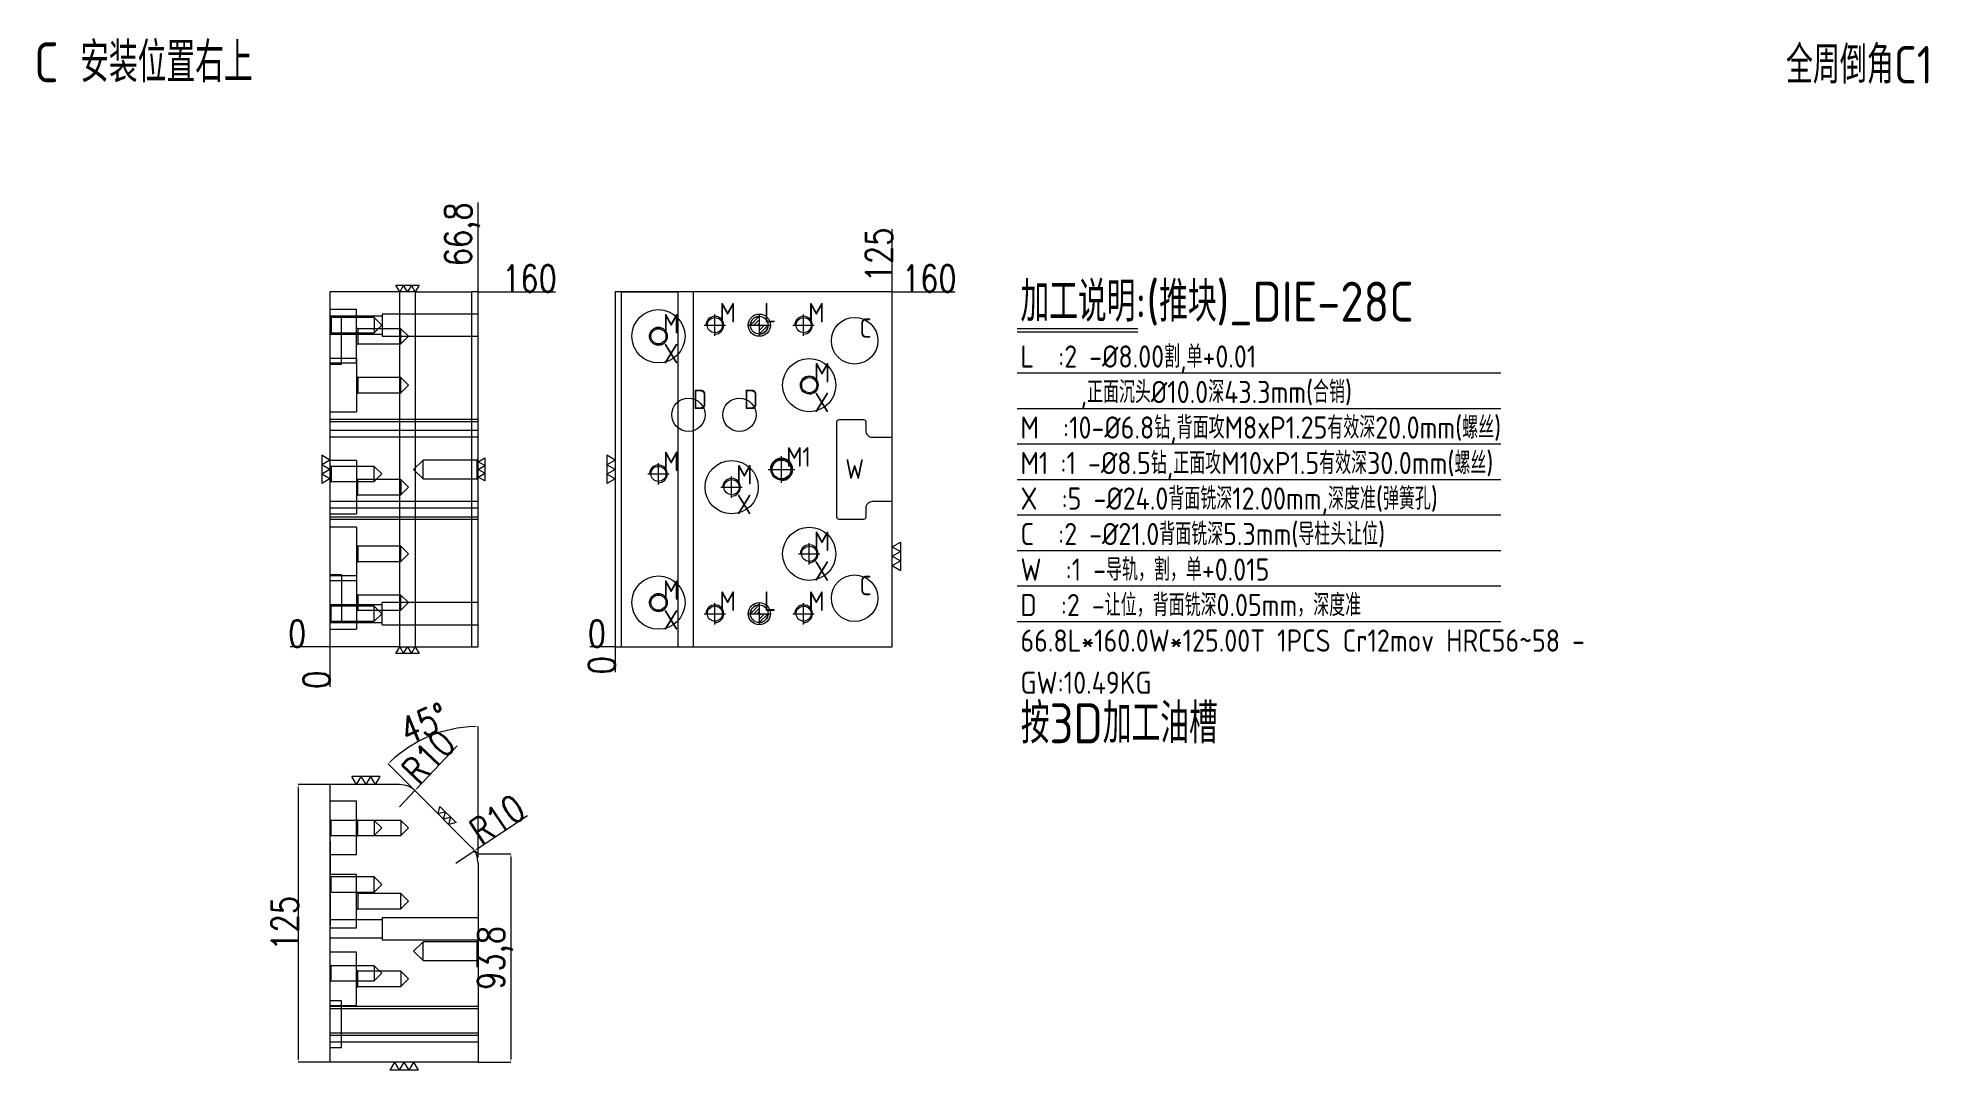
# Model space of a CAD drawing. Header units: millimetres. Extents: x 21212 to 22064, y 34779 to 35244.
import ezdxf

# ---------------------------------------------------------------- set-up
doc = ezdxf.new("R2010")
doc.units = ezdxf.units.MM
for name, pattern in [('CENTER', [0]), ('DASHED', [0]), ('DIVIDE', [0])]:
    doc.linetypes.add(name, pattern=pattern)
for name, color, linetype, lineweight in [('DIE', 20, 'Continuous', 20), ('DIE_W', 1, 'Continuous', 20), ('DIM', 4, 'Continuous', 20)]:
    doc.layers.add(name, color=color, linetype=linetype, lineweight=lineweight)
doc.styles.add('gbenor', font='gbenor.shx', dxfattribs={"bigfont": 'gbcbig.shx'})
doc.styles.add('TXT', font='txt.shx', dxfattribs={"width": 0.8, "bigfont": 'ctxt.shx'})
doc.dimstyles.new('零件', dxfattribs={"dimscale": 1.5, "dimtxt": 8, "dimasz": 1, "dimexe": 0, "dimexo": 0, "dimgap": 0, "dimtad": 1, "dimtxsty": 'TXT', "dimcen": 0, "dimclrd": 252, "dimclre": 252, "dimclrt": 4, "dimazin": 3, "dimtp": 0.001, "dimtm": 0.001, "dimtfac": 1, "dimtmove": 0, "dimatfit": 3, "dimlwd": 5, "dimlwe": 5})

# ---------------------------------------------------------------- blocks, each defined once
blk = doc.blocks.new('*D1109')
at = {"layer": 'Defpoints', "color": 0}
for p in [(21410.47, 35129.25), (21422.02, 35129.25), (21343.67, 34969.25)]:
    blk.add_point(p, dxfattribs=at)
at = {"layer": 'DIM', "color": 252, "lineweight": 5}
blk.add_line((21410.47, 35129.25), (21445.34, 35129.25), dxfattribs=at)
at = {"layer": 'DIM', "color": 4, "lineweight": 5, "insert": (21433.68, 35135.25), "char_height": 12, "attachment_point": 5, "style": 'TXT'}
blk.add_mtext('160', dxfattribs=at)
blk = doc.blocks.new('*D1110')
at = {"layer": 'Defpoints', "color": 0}
for p in [(21332.12, 34969.25), (21343.67, 34969.25), (21343.67, 34969.25)]:
    blk.add_point(p, dxfattribs=at)
at = {"layer": 'DIM', "color": 252, "lineweight": 5}
blk.add_line((21343.67, 34969.25), (21325.72, 34969.25), dxfattribs=at)
at = {"layer": 'DIM', "color": 4, "lineweight": 5, "insert": (21328.92, 34975.25), "char_height": 12, "attachment_point": 5, "style": 'TXT'}
blk.add_mtext('0', dxfattribs=at)
blk = doc.blocks.new('*D1111')
at = {"layer": 'Defpoints', "color": 0}
for p in [(21343.67, 34969.25), (21343.67, 34969.25), (21343.67, 34957.7)]:
    blk.add_point(p, dxfattribs=at)
at = {"layer": 'DIM', "color": 252, "lineweight": 5}
blk.add_line((21343.67, 34969.25), (21343.67, 34951.3), dxfattribs=at)
at = {"layer": 'DIM', "color": 4, "lineweight": 5, "insert": (21337.67, 34954.5), "char_height": 12, "attachment_point": 5, "rotation": 90, "style": 'TXT'}
blk.add_mtext('0', dxfattribs=at)
blk = doc.blocks.new('*D1112')
at = {"layer": 'Defpoints', "color": 0}
for p in [(21410.47, 35140.8), (21410.47, 35129.25), (21343.67, 34969.25)]:
    blk.add_point(p, dxfattribs=at)
at = {"layer": 'DIM', "color": 252, "lineweight": 5}
blk.add_line((21410.47, 35129.25), (21410.47, 35169.6), dxfattribs=at)
at = {"layer": 'DIM', "color": 4, "lineweight": 5, "insert": (21403.33, 35155.2), "char_height": 12, "attachment_point": 5, "rotation": 90, "style": 'TXT'}
blk.add_mtext('66,8', dxfattribs=at)
blk = doc.blocks.new('*D1113')
at = {"layer": 'Defpoints', "color": 0}
for p in [(21597.29, 35129.25), (21602.29, 35129.25), (21472.29, 34969.25)]:
    blk.add_point(p, dxfattribs=at)
at = {"layer": 'DIM', "color": 252, "lineweight": 5}
blk.add_line((21597.29, 35129.25), (21625.61, 35129.25), dxfattribs=at)
at = {"layer": 'DIM', "color": 4, "lineweight": 5, "insert": (21613.95, 35135.25), "char_height": 12, "attachment_point": 5, "style": 'TXT'}
blk.add_mtext('160', dxfattribs=at)
blk = doc.blocks.new('*D1114')
at = {"layer": 'Defpoints', "color": 0}
for p in [(21467.29, 34969.25), (21472.29, 34969.25), (21472.29, 34969.25)]:
    blk.add_point(p, dxfattribs=at)
at = {"layer": 'DIM', "color": 252, "lineweight": 5}
blk.add_line((21472.29, 34969.25), (21460.89, 34969.25), dxfattribs=at)
at = {"layer": 'DIM', "color": 4, "lineweight": 5, "insert": (21464.09, 34975.25), "char_height": 12, "attachment_point": 5, "style": 'TXT'}
blk.add_mtext('0', dxfattribs=at)
blk = doc.blocks.new('*D1115')
at = {"layer": 'Defpoints', "color": 0}
for p in [(21472.29, 34969.25), (21472.29, 34969.25), (21472.29, 34964.25)]:
    blk.add_point(p, dxfattribs=at)
at = {"layer": 'DIM', "color": 252, "lineweight": 5}
blk.add_line((21472.29, 34969.25), (21472.29, 34957.85), dxfattribs=at)
at = {"layer": 'DIM', "color": 4, "lineweight": 5, "insert": (21466.29, 34961.05), "char_height": 12, "attachment_point": 5, "rotation": 90, "style": 'TXT'}
blk.add_mtext('0', dxfattribs=at)
blk = doc.blocks.new('*D1116')
at = {"layer": 'Defpoints', "color": 0}
for p in [(21597.29, 35134.25), (21597.29, 35129.25), (21472.29, 34969.25)]:
    blk.add_point(p, dxfattribs=at)
at = {"layer": 'DIM', "color": 252, "lineweight": 5}
blk.add_line((21597.29, 35129.25), (21597.29, 35157.56), dxfattribs=at)
at = {"layer": 'DIM', "color": 4, "lineweight": 5, "insert": (21591.29, 35145.91), "char_height": 12, "attachment_point": 5, "rotation": 90, "style": 'TXT'}
blk.add_mtext('125', dxfattribs=at)
blk = doc.blocks.new('pg_hx_L0')
at = {"color": 230}
for p, q in [((-0.6, 0), (0.6, 0)), ((-0.5, 0), (0, 0.5)), ((-0.3, 0), (0, 0.3)), ((-0.1, 0), (0, 0.1)), ((0, 0.6), (0, -0.6)), ((0.1, 0), (0, -0.1)), ((0.5, 0), (0, -0.5)), ((0.3, 0), (0, -0.3))]:
    blk.add_line(p, q, dxfattribs=at)
for start, end in [(90, 180), (270, 0)]:
    blk.add_arc((0, 0), 0.5, start, end, dxfattribs=at)
blk = doc.blocks.new('pg_hx_LLL0')
blk.add_blockref('pg_hx_L0', (0, 0))
blk = doc.blocks.new('*D1117')
at = {"layer": 'Defpoints', "color": 0}
for p in [(21343.67, 34907.25), (21329.36, 34782.25), (21343.67, 34782.25)]:
    blk.add_point(p, dxfattribs=at)
at = {"layer": 'DIE', "color": 252, "linetype": 'Continuous', "lineweight": 5}
for p, q in [((21343.67, 34907.25), (21329.36, 34907.25)), ((21329.36, 34905.75), (21329.36, 34783.75)), ((21343.67, 34782.25), (21329.36, 34782.25))]:
    blk.add_line(p, q, dxfattribs=at)
at = {"layer": 'DIE', "color": 252}
for points in [[(21329.61, 34905.75), (21329.11, 34905.75), (21329.36, 34907.25)], [(21329.11, 34783.75), (21329.61, 34783.75), (21329.36, 34782.25)]]:
    blk.add_solid(points, dxfattribs=at)
at = {"layer": 'DIE', "color": 4, "lineweight": 5, "insert": (21323.36, 34844.75), "char_height": 12, "attachment_point": 5, "rotation": 90, "style": 'TXT'}
blk.add_mtext('125', dxfattribs=at)
blk = doc.blocks.new('*D1118')
at = {"layer": 'Defpoints', "color": 0}
for p in [(21410.47, 34876.05), (21410.47, 34782.25), (21425.29, 34782.25)]:
    blk.add_point(p, dxfattribs=at)
at = {"layer": 'DIE', "color": 252, "linetype": 'Continuous', "lineweight": 5}
for p, q in [((21410.47, 34876.05), (21425.29, 34876.05)), ((21425.29, 34874.55), (21425.29, 34783.75)), ((21410.47, 34782.25), (21425.29, 34782.25))]:
    blk.add_line(p, q, dxfattribs=at)
at = {"layer": 'DIE', "color": 252}
for points in [[(21425.54, 34874.55), (21425.04, 34874.55), (21425.29, 34876.05)], [(21425.04, 34783.75), (21425.54, 34783.75), (21425.29, 34782.25)]]:
    blk.add_solid(points, dxfattribs=at)
at = {"layer": 'DIE', "color": 4, "lineweight": 5, "insert": (21418.15, 34829.15), "char_height": 12, "attachment_point": 5, "rotation": 90, "style": 'TXT'}
blk.add_mtext('93,8', dxfattribs=at)
blk = doc.blocks.new('*D1119')
at = {"layer": 'Defpoints', "color": 0}
for p in [(21408.8, 34877.44), (21400.47, 34871.91)]:
    blk.add_point(p, dxfattribs=at)
at = {"layer": 'DIE', "color": 252, "linetype": 'Continuous', "lineweight": 5}
for p, q in [((21410.05, 34878.27), (21432.71, 34893.33)), ((21400.47, 34871.91), (21408.8, 34877.44))]:
    blk.add_line(p, q, dxfattribs=at)
at = {"layer": 'DIE', "color": 252}
blk.add_solid([(21409.91, 34878.48), (21410.19, 34878.06), (21408.8, 34877.44)], dxfattribs=at)
at = {"layer": 'DIE', "color": 4, "lineweight": 5, "insert": (21419.11, 34891.5), "char_height": 12, "attachment_point": 5, "rotation": 33.60969, "style": 'TXT'}
blk.add_mtext('R10', dxfattribs=at)
blk = doc.blocks.new('*D1120')
at = {"layer": 'Defpoints', "color": 0}
for p in [(21381.99, 34904.52), (21375.13, 34897.25)]:
    blk.add_point(p, dxfattribs=at)
at = {"layer": 'DIE', "color": 252, "linetype": 'Continuous', "lineweight": 5}
for p, q in [((21401, 34924.65), (21383.02, 34905.61)), ((21375.13, 34897.25), (21381.99, 34904.52))]:
    blk.add_line(p, q, dxfattribs=at)
at = {"layer": 'DIE', "color": 252}
blk.add_solid([(21382.84, 34905.78), (21383.21, 34905.44), (21381.99, 34904.52)], dxfattribs=at)
at = {"layer": 'DIE', "color": 4, "lineweight": 5, "insert": (21388.16, 34919.8), "char_height": 12, "attachment_point": 5, "rotation": 46.65248, "style": 'TXT'}
blk.add_mtext('R10', dxfattribs=at)
blk = doc.blocks.new('*D1121')
at = {"layer": 'Defpoints', "color": 0}
for p in [(21395.63, 34931.43), (21382.2, 34904.32), (21407.54, 34878.98), (21410.47, 34871.91), (21410.47, 34782.25)]:
    blk.add_point(p, dxfattribs=at)
at = {"layer": 'DIE', "color": 252, "linetype": 'Continuous', "lineweight": 5}
for p, q in [((21410.47, 34876.05), (21410.47, 34933.39)), ((21382.2, 34904.32), (21369.93, 34916.59))]:
    blk.add_line(p, q, dxfattribs=at)
blk.add_arc((21410.47, 34876.05), 57.34, 91.49886, 133.50114, dxfattribs=at)
at = {"layer": 'DIE', "color": 252}
for points in [[(21408.98, 34933.12), (21408.97, 34933.62), (21410.47, 34933.39)], [(21370.83, 34917.82), (21371.18, 34917.46), (21369.93, 34916.59)]]:
    blk.add_solid(points, dxfattribs=at)
at = {"layer": 'DIE', "color": 4, "lineweight": 5, "insert": (21386.12, 34934.83), "char_height": 12, "attachment_point": 5, "rotation": 22.5, "style": 'TXT'}
blk.add_mtext('45%%d', dxfattribs=at)

msp = doc.modelspace()

# ---------------------------------------------------------------- linework, layer by layer
at = {"layer": 'DIE', "color": 2, "linetype": 'Continuous', "lineweight": 5}
for p, q in [((21375.13, 35129.249), (21343.673, 35129.249)), ((21343.673, 35129.249), (21343.673, 34969.249)), ((21382.201, 35129.249), (21375.13, 35129.249)), ((21382.201, 35129.249), (21407.544, 35129.249)), ((21410.473, 35129.249), (21407.544, 35129.249)), ((21410.473, 34969.249), (21410.473, 35129.249)), ((21475.22, 35129.249), (21472.291, 35129.249)), ((21472.291, 35129.249), (21472.291, 34969.249)), ((21475.22, 35129.249), (21500.564, 35129.249)), ((21507.635, 35129.249), (21500.564, 35129.249)), ((21597.291, 35129.249), (21507.635, 35129.249)), ((21597.291, 35063.749), (21597.291, 35129.249)), ((21597.291, 34969.249), (21597.291, 35034.749)), ((21375.13, 34969.249), (21343.673, 34969.249)), ((21375.13, 34969.249), (21382.201, 34969.249)), ((21382.201, 34969.249), (21407.544, 34969.249)), ((21407.544, 34969.249), (21410.473, 34969.249)), ((21472.291, 34969.249), (21475.22, 34969.249)), ((21475.22, 34969.249), (21500.564, 34969.249)), ((21500.564, 34969.249), (21507.635, 34969.249)), ((21507.635, 34969.249), (21597.291, 34969.249)), ((21343.673, 34907.249), (21343.673, 34782.249)), ((21375.13, 34907.249), (21343.673, 34907.249)), ((21382.201, 34904.32), (21407.544, 34878.977)), ((21410.473, 34871.906), (21410.473, 34782.249)), ((21410.473, 34782.249), (21343.673, 34782.249))]:
    msp.add_line(p, q, dxfattribs=at)
at = {"layer": 'DIE', "color": 155, "linetype": 'Continuous', "lineweight": 5}
for p, q in [((21375.13, 35129.249), (21375.13, 34969.249)), ((21382.201, 34969.249), (21382.201, 35129.249)), ((21407.544, 35129.249), (21407.544, 34969.249)), ((21475.22, 34969.249), (21475.22, 35129.249)), ((21500.564, 35129.249), (21500.564, 34969.249)), ((21507.635, 34969.249), (21507.635, 35129.249))]:
    msp.add_line(p, q, dxfattribs=at)
at = {"layer": 'DIE', "color": 31, "linetype": 'DASHED', "lineweight": 5, "ltscale": 0.509118}
for p, q in [((21355.673, 35121.251), (21343.673, 35121.251)), ((21348.973, 35117.749), (21343.673, 35117.749)), ((21348.973, 35096.749), (21348.973, 35117.749)), ((21410.473, 35119.249), (21367.173, 35119.249)), ((21367.173, 35119.249), (21367.173, 35114.249)), ((21367.173, 35114.249), (21367.173, 35109.249)), ((21367.173, 35109.249), (21410.473, 35109.249)), ((21355.673, 35099.251), (21343.673, 35099.251)), ((21343.673, 35097.248), (21355.673, 35097.248)), ((21343.673, 35096.749), (21348.973, 35096.749)), ((21355.673, 35099.251), (21355.673, 35075.248)), ((21343.673, 35075.248), (21355.673, 35075.248)), ((21355.673, 35053.251), (21343.673, 35053.251)), ((21355.673, 35053.251), (21355.673, 35029.248)), ((21343.673, 35029.248), (21355.673, 35029.248)), ((21355.673, 35023.251), (21343.673, 35023.251)), ((21355.673, 35023.251), (21355.673, 34999.248)), ((21348.973, 35001.749), (21343.673, 35001.749)), ((21355.673, 35001.251), (21343.673, 35001.251)), ((21348.973, 35001.749), (21348.973, 34980.749)), ((21343.673, 34999.248), (21355.673, 34999.248)), ((21410.473, 34989.249), (21367.173, 34989.249)), ((21367.173, 34984.249), (21367.173, 34989.249)), ((21367.173, 34979.249), (21367.173, 34984.249)), ((21343.673, 34980.749), (21348.973, 34980.749)), ((21343.673, 34977.248), (21355.673, 34977.248)), ((21367.173, 34979.249), (21410.473, 34979.249)), ((21355.673, 34899.721), (21343.673, 34899.721)), ((21355.673, 34875.718), (21355.673, 34899.721)), ((21343.673, 34875.718), (21355.673, 34875.718)), ((21355.673, 34866.721), (21343.673, 34866.721)), ((21355.673, 34842.718), (21355.673, 34866.721)), ((21343.673, 34842.718), (21355.673, 34842.718)), ((21410.473, 34847.249), (21367.173, 34847.249)), ((21367.173, 34847.249), (21367.173, 34837.249)), ((21355.673, 34831.721), (21343.673, 34831.721)), ((21355.673, 34807.718), (21355.673, 34831.721)), ((21367.173, 34837.249), (21410.473, 34837.249)), ((21348.973, 34809.749), (21343.673, 34809.749)), ((21343.673, 34807.718), (21355.673, 34807.718)), ((21348.973, 34788.749), (21348.973, 34809.749)), ((21343.673, 34788.749), (21348.973, 34788.749))]:
    msp.add_line(p, q, dxfattribs=at)
at = {"layer": 'DIE', "color": 2, "linetype": 'DASHED', "lineweight": 5, "ltscale": 0.509118}
for p, q in [((21355.673, 35097.248), (21355.673, 35121.251)), ((21343.723, 35073.874), (21343.723, 35081.374)), ((21343.723, 35066.374), (21343.723, 35073.874)), ((21355.673, 35001.251), (21355.673, 34977.248)), ((21343.723, 34881.719), (21343.723, 34866.719)), ((21343.723, 34858.719), (21343.723, 34843.719))]:
    msp.add_line(p, q, dxfattribs=at)
at = {"layer": 'DIE', "color": 5, "linetype": 'DASHED', "lineweight": 5, "ltscale": 0.509118}
for p, q in [((21344.27, 35117.652), (21343.673, 35118.249)), ((21363.673, 35117.652), (21344.27, 35117.652)), ((21344.27, 35117.652), (21344.27, 35110.846)), ((21356.27, 35112.652), (21355.673, 35113.249)), ((21375.673, 35112.652), (21356.27, 35112.652)), ((21356.27, 35112.652), (21356.27, 35105.846)), ((21367.076, 35114.249), (21363.673, 35117.652)), ((21363.673, 35117.652), (21363.673, 35110.846)), ((21363.673, 35110.846), (21367.076, 35114.249)), ((21379.076, 35109.249), (21375.673, 35112.652)), ((21375.673, 35109.249), (21375.673, 35112.652)), ((21343.673, 35110.249), (21344.27, 35110.846)), ((21344.27, 35110.846), (21363.673, 35110.846)), ((21355.673, 35105.249), (21356.27, 35105.846)), ((21356.27, 35105.846), (21375.673, 35105.846)), ((21375.673, 35105.846), (21379.076, 35109.249)), ((21375.673, 35105.846), (21375.673, 35109.249)), ((21356.27, 35090.652), (21355.673, 35091.249)), ((21375.673, 35090.652), (21356.27, 35090.652)), ((21356.27, 35090.652), (21356.27, 35083.846)), ((21379.076, 35087.249), (21375.673, 35090.652)), ((21375.673, 35087.249), (21375.673, 35090.652)), ((21375.673, 35083.846), (21379.076, 35087.249)), ((21375.673, 35083.846), (21375.673, 35087.249)), ((21355.673, 35083.249), (21356.27, 35083.846)), ((21356.27, 35083.846), (21375.673, 35083.846)), ((21385.673, 35053.502), (21381.42, 35049.249)), ((21409.926, 35053.502), (21385.673, 35053.502)), ((21385.673, 35044.996), (21385.673, 35053.502)), ((21410.473, 35054.049), (21409.926, 35053.502)), ((21409.926, 35053.502), (21409.926, 35049.249)), ((21344.27, 35050.652), (21343.673, 35051.249)), ((21343.673, 35043.249), (21344.27, 35043.846)), ((21363.673, 35050.652), (21344.27, 35050.652)), ((21344.27, 35050.652), (21344.27, 35043.846)), ((21344.27, 35043.846), (21363.673, 35043.846)), ((21356.27, 35044.652), (21355.673, 35045.249)), ((21375.673, 35044.652), (21356.27, 35044.652)), ((21356.27, 35041.249), (21356.27, 35044.652)), ((21367.076, 35047.249), (21363.673, 35050.652)), ((21363.673, 35047.249), (21363.673, 35050.652)), ((21363.673, 35043.846), (21367.076, 35047.249)), ((21363.673, 35043.846), (21363.673, 35047.249)), ((21379.076, 35041.249), (21375.673, 35044.652)), ((21375.673, 35044.652), (21375.673, 35037.846)), ((21381.42, 35049.249), (21385.673, 35044.996)), ((21385.673, 35044.996), (21409.926, 35044.996)), ((21409.926, 35049.249), (21409.926, 35044.996)), ((21409.926, 35044.996), (21410.473, 35044.449)), ((21355.673, 35037.249), (21356.27, 35037.846)), ((21356.27, 35037.846), (21356.27, 35041.249)), ((21356.27, 35037.846), (21375.673, 35037.846)), ((21375.673, 35037.846), (21379.076, 35041.249)), ((21356.27, 35014.652), (21355.673, 35015.249)), ((21375.673, 35014.652), (21356.27, 35014.652)), ((21356.27, 35014.652), (21356.27, 35007.846)), ((21379.076, 35011.249), (21375.673, 35014.652)), ((21375.673, 35011.249), (21375.673, 35014.652)), ((21375.673, 35007.846), (21379.076, 35011.249)), ((21375.673, 35007.846), (21375.673, 35011.249)), ((21355.673, 35007.249), (21356.27, 35007.846)), ((21356.27, 35007.846), (21375.673, 35007.846)), ((21356.27, 34992.652), (21355.673, 34993.249)), ((21375.673, 34992.652), (21356.27, 34992.652)), ((21356.27, 34992.652), (21356.27, 34985.846)), ((21379.076, 34989.249), (21375.673, 34992.652)), ((21375.673, 34989.249), (21375.673, 34992.652)), ((21344.27, 34987.652), (21343.673, 34988.249)), ((21363.673, 34987.652), (21344.27, 34987.652)), ((21344.27, 34980.846), (21344.27, 34987.652)), ((21355.673, 34985.249), (21356.27, 34985.846)), ((21356.27, 34985.846), (21375.673, 34985.846)), ((21367.076, 34984.249), (21363.673, 34987.652)), ((21363.673, 34980.846), (21363.673, 34987.652)), ((21363.673, 34980.846), (21367.076, 34984.249)), ((21375.673, 34985.846), (21379.076, 34989.249)), ((21375.673, 34985.846), (21375.673, 34989.249)), ((21343.673, 34980.249), (21344.27, 34980.846)), ((21344.27, 34980.846), (21363.673, 34980.846)), ((21344.27, 34891.122), (21343.673, 34891.719)), ((21356.27, 34891.122), (21344.27, 34891.122)), ((21344.27, 34884.316), (21344.27, 34891.122)), ((21356.27, 34891.122), (21355.673, 34891.719)), ((21375.673, 34891.122), (21356.27, 34891.122)), ((21356.27, 34884.316), (21356.27, 34891.122)), ((21367.076, 34887.719), (21363.673, 34891.122)), ((21363.673, 34891.122), (21363.673, 34884.316)), ((21379.076, 34887.719), (21375.673, 34891.122)), ((21375.673, 34891.122), (21375.673, 34884.316)), ((21343.673, 34883.719), (21344.27, 34884.316)), ((21344.27, 34884.316), (21356.27, 34884.316)), ((21355.673, 34883.719), (21356.27, 34884.316)), ((21356.27, 34884.316), (21375.673, 34884.316)), ((21363.673, 34884.316), (21367.076, 34887.719)), ((21375.673, 34884.316), (21379.076, 34887.719)), ((21344.27, 34865.652), (21343.673, 34866.249)), ((21363.673, 34865.652), (21344.27, 34865.652)), ((21344.27, 34858.846), (21344.27, 34865.652)), ((21367.076, 34862.249), (21363.673, 34865.652)), ((21363.673, 34862.249), (21363.673, 34865.652)), ((21343.673, 34858.249), (21344.27, 34858.846)), ((21344.27, 34858.846), (21363.673, 34858.846)), ((21356.27, 34858.122), (21355.673, 34858.719)), ((21375.673, 34858.122), (21356.27, 34858.122)), ((21356.27, 34858.122), (21356.27, 34851.316)), ((21363.673, 34858.846), (21367.076, 34862.249)), ((21363.673, 34858.846), (21363.673, 34862.249)), ((21379.076, 34854.719), (21375.673, 34858.122)), ((21375.673, 34851.316), (21375.673, 34858.122)), ((21355.673, 34850.719), (21356.27, 34851.316)), ((21356.27, 34851.316), (21375.673, 34851.316)), ((21375.673, 34851.316), (21379.076, 34854.719)), ((21385.673, 34836.472), (21381.42, 34832.219)), ((21381.42, 34832.219), (21385.673, 34827.966)), ((21409.926, 34836.472), (21385.673, 34836.472)), ((21385.673, 34827.966), (21385.673, 34836.472)), ((21410.473, 34837.019), (21409.926, 34836.472)), ((21409.926, 34836.472), (21409.926, 34827.966)), ((21344.27, 34825.652), (21343.673, 34826.249)), ((21363.673, 34825.652), (21344.27, 34825.652)), ((21344.27, 34818.846), (21344.27, 34825.652)), ((21356.27, 34823.122), (21355.673, 34823.719)), ((21375.673, 34823.122), (21356.27, 34823.122)), ((21356.27, 34816.316), (21356.27, 34823.122)), ((21367.076, 34822.249), (21363.673, 34825.652)), ((21363.673, 34825.652), (21363.673, 34818.846)), ((21363.673, 34818.846), (21367.076, 34822.249)), ((21379.076, 34819.719), (21375.673, 34823.122)), ((21375.673, 34823.122), (21375.673, 34816.316)), ((21385.673, 34827.966), (21409.926, 34827.966)), ((21409.926, 34827.966), (21410.473, 34827.419)), ((21343.673, 34818.249), (21344.27, 34818.846)), ((21344.27, 34818.846), (21363.673, 34818.846)), ((21355.673, 34815.719), (21356.27, 34816.316)), ((21356.27, 34816.316), (21375.673, 34816.316)), ((21375.673, 34816.316), (21379.076, 34819.719))]:
    msp.add_line(p, q, dxfattribs=at)
at = {"layer": 'DIE', "color": 11, "linetype": 'DASHED', "lineweight": 5, "ltscale": 0.509118}
for p, q in [((21343.723, 35081.374), (21343.673, 35081.374)), ((21343.673, 35066.374), (21343.723, 35066.374)), ((21343.723, 34881.719), (21343.673, 34881.719)), ((21343.673, 34866.719), (21343.723, 34866.719)), ((21343.723, 34858.719), (21343.673, 34858.719)), ((21343.673, 34843.719), (21343.723, 34843.719))]:
    msp.add_line(p, q, dxfattribs=at)
at = {"layer": 'DIE', "color": 155, "linetype": 'DASHED', "lineweight": 5, "ltscale": 0.509118}
for p, q in [((21410.473, 35070.749), (21343.673, 35070.749)), ((21410.473, 35070.749), (21343.673, 35070.749)), ((21410.473, 35066.749), (21343.673, 35066.749)), ((21410.473, 35031.749), (21343.673, 35031.749)), ((21410.473, 35027.749), (21343.673, 35027.749)), ((21410.473, 35027.749), (21343.673, 35027.749)), ((21410.473, 34806.219), (21343.673, 34806.219)), ((21410.473, 34806.219), (21343.673, 34806.219)), ((21410.473, 34795.219), (21343.673, 34795.219)), ((21410.473, 34795.219), (21343.673, 34795.219)), ((21410.473, 34791.219), (21343.673, 34791.219)), ((21410.473, 34791.219), (21343.673, 34791.219))]:
    msp.add_line(p, q, dxfattribs=at)
at = {"layer": 'DIE', "color": 8, "linetype": 'DIVIDE', "lineweight": 5, "ltscale": 0.01}
for p, q in [((21410.473, 34876.048), (21409.331, 34877.19)), ((21410.473, 34874.432), (21410.473, 34876.048))]:
    msp.add_line(p, q, dxfattribs=at)
at = {"layer": 'DIE', "color": 1, "linetype": 'Continuous', "lineweight": 5}
for points in [[(21383.861, 35132.249), (21382.129, 35129.249), (21380.397, 35132.249), (21378.665, 35129.249), (21376.933, 35132.249), (21375.201, 35129.249), (21373.469, 35132.249), (21383.861, 35132.249)], [(21413.473, 35044.053), (21410.473, 35045.785), (21413.473, 35047.517), (21410.473, 35049.249), (21413.473, 35050.981), (21410.473, 35052.713), (21413.473, 35054.445), (21413.473, 35044.053)], [(21373.469, 34966.249), (21375.201, 34969.249), (21376.933, 34966.249), (21378.665, 34969.249), (21380.397, 34966.249), (21382.129, 34969.249), (21383.861, 34966.249), (21373.469, 34966.249)], [(21400.668, 34890.095), (21397.322, 34889.199), (21398.218, 34892.545), (21394.872, 34891.648), (21395.769, 34894.994), (21392.423, 34894.098), (21393.32, 34897.444), (21400.668, 34890.095)]]:
    msp.add_lwpolyline(points, close=True, dxfattribs=at)
msp.add_lwpolyline([(21597.291, 35034.749), (21588.321, 35034.749, 0.4142136), (21585.321, 35031.749), (21585.321, 35027.749, -0.4142136), (21584.321, 35026.749), (21573.321, 35026.749, -0.4142136), (21572.321, 35027.749), (21572.321, 35070.749, -0.4142136), (21573.321, 35071.749), (21584.321, 35071.749, -0.4142136), (21585.321, 35070.749), (21585.321, 35066.749, 0.4142136), (21588.321, 35063.749), (21597.291, 35063.749)], format="xyb", dxfattribs=at)
at = {"layer": 'DIE', "color": 2, "linetype": 'DASHED', "lineweight": 5, "ltscale": 0.509118}
for centre, radius in [((21491.821, 35109.249), 12.002), ((21559.821, 35087.249), 12.002), ((21559.821, 35087.249), 4), ((21505.321, 35073.874), 7.5), ((21528.321, 35073.874), 7.5), ((21524.821, 35041.249), 12.002), ((21559.821, 35011.249), 12.002), ((21491.821, 34989.249), 12.002)]:
    msp.add_circle(centre, radius, dxfattribs=at)
at = {"layer": 'DIE', "color": 30, "linetype": 'DASHED', "lineweight": 5, "ltscale": 0.509118}
for centre, radius in [((21491.821, 35109.249), 3.403), ((21517.291, 35114.249), 3.403), ((21557.291, 35114.249), 3.403), ((21580.291, 35107.249), 10.5), ((21559.821, 35087.249), 3.403), ((21491.821, 35047.249), 3.403), ((21524.821, 35041.249), 3.403), ((21559.821, 35011.249), 3.403), ((21580.291, 34991.249), 10.5), ((21491.821, 34989.249), 3.403), ((21517.291, 34984.249), 3.403), ((21557.291, 34984.249), 3.403)]:
    msp.add_circle(centre, radius, dxfattribs=at)
at = {"layer": 'DIE', "color": 2, "linetype": 'Continuous', "lineweight": 5}
for centre, radius in [((21537.291, 35114.249), 5), ((21547.321, 35049.249), 4.8), ((21537.291, 34984.249), 5)]:
    msp.add_circle(centre, radius, dxfattribs=at)
at = {"layer": 'DIE', "color": 42, "linetype": 'Continuous', "lineweight": 5}
msp.add_circle((21547.321, 35049.249), 4.253, dxfattribs=at)
at = {"layer": 'DIE', "color": 30, "linetype": 'DASHED', "lineweight": 5, "ltscale": 0.509118}
for centre in [(21491.821, 35109.249), (21517.291, 35114.249), (21557.291, 35114.249), (21559.821, 35087.249), (21491.821, 35047.249), (21524.821, 35041.249), (21559.821, 35011.249), (21491.821, 34989.249), (21517.291, 34984.249), (21557.291, 34984.249)]:
    msp.add_arc(centre, 4, 270, 180, dxfattribs=at)
at = {"layer": 'DIE', "color": 42, "linetype": 'Continuous', "lineweight": 5}
msp.add_arc((21547.321, 35049.249), 5, 270, 180, dxfattribs=at)
at = {"layer": 'DIE', "color": 2, "linetype": 'Continuous', "lineweight": 5}
for centre, start, end in [((21375.13, 34897.249), 45, 90), ((21400.473, 34871.906), 0, 45)]:
    msp.add_arc(centre, 10, start, end, dxfattribs=at)
at = {"layer": 'DIE', "color": 2, "linetype": 'DASHED', "lineweight": 5, "ltscale": 0.509118}
for points in [[(21491.821, 35105.249), (21491.953, 35105.249), (21492.214, 35105.261), (21492.603, 35105.319), (21492.984, 35105.414), (21493.354, 35105.548), (21493.71, 35105.715), (21494.047, 35105.917), (21494.362, 35106.151), (21494.654, 35106.416), (21494.919, 35106.707), (21495.153, 35107.023), (21495.354, 35107.359), (21495.522, 35107.716), (21495.656, 35108.086), (21495.751, 35108.467), (21495.809, 35108.855), (21495.827, 35109.249), (21495.809, 35109.642), (21495.751, 35110.031), (21495.656, 35110.411), (21495.522, 35110.782), (21495.355, 35111.138), (21495.153, 35111.475), (21494.919, 35111.79), (21494.654, 35112.082), (21494.363, 35112.347), (21494.048, 35112.581), (21493.711, 35112.782), (21493.354, 35112.95), (21492.984, 35113.084), (21492.603, 35113.179), (21492.215, 35113.237), (21491.821, 35113.255), (21491.428, 35113.237), (21491.04, 35113.179), (21490.659, 35113.084), (21490.288, 35112.95), (21489.932, 35112.783), (21489.595, 35112.581), (21489.28, 35112.347), (21488.988, 35112.082), (21488.723, 35111.791), (21488.489, 35111.476), (21488.288, 35111.139), (21488.12, 35110.782), (21487.987, 35110.412), (21487.891, 35110.031), (21487.834, 35109.643), (21487.815, 35109.249), (21487.834, 35108.856), (21487.891, 35108.467), (21487.987, 35108.087), (21488.12, 35107.716), (21488.288, 35107.36), (21488.489, 35107.023), (21488.723, 35106.708), (21488.988, 35106.416), (21489.28, 35106.151), (21489.595, 35105.917), (21489.932, 35105.716), (21490.288, 35105.548), (21490.659, 35105.414), (21491.039, 35105.319), (21491.428, 35105.261), (21491.69, 35105.249), (21491.821, 35105.249)], [(21491.821, 34985.249), (21491.953, 34985.249), (21492.214, 34985.261), (21492.603, 34985.319), (21492.984, 34985.414), (21493.354, 34985.548), (21493.71, 34985.715), (21494.047, 34985.917), (21494.362, 34986.151), (21494.654, 34986.416), (21494.919, 34986.707), (21495.153, 34987.023), (21495.354, 34987.359), (21495.522, 34987.716), (21495.656, 34988.086), (21495.751, 34988.467), (21495.809, 34988.855), (21495.827, 34989.249), (21495.809, 34989.642), (21495.751, 34990.031), (21495.656, 34990.411), (21495.522, 34990.782), (21495.355, 34991.138), (21495.153, 34991.475), (21494.919, 34991.79), (21494.654, 34992.082), (21494.363, 34992.347), (21494.048, 34992.581), (21493.711, 34992.782), (21493.354, 34992.95), (21492.984, 34993.084), (21492.603, 34993.179), (21492.215, 34993.237), (21491.821, 34993.255), (21491.428, 34993.237), (21491.04, 34993.179), (21490.659, 34993.084), (21490.288, 34992.95), (21489.932, 34992.783), (21489.595, 34992.581), (21489.28, 34992.347), (21488.988, 34992.082), (21488.723, 34991.791), (21488.489, 34991.476), (21488.288, 34991.139), (21488.12, 34990.782), (21487.987, 34990.412), (21487.891, 34990.031), (21487.834, 34989.643), (21487.815, 34989.249), (21487.834, 34988.856), (21487.891, 34988.467), (21487.987, 34988.087), (21488.12, 34987.716), (21488.288, 34987.36), (21488.489, 34987.023), (21488.723, 34986.708), (21488.988, 34986.416), (21489.28, 34986.151), (21489.595, 34985.917), (21489.932, 34985.716), (21490.288, 34985.548), (21490.659, 34985.414), (21491.039, 34985.319), (21491.428, 34985.261), (21491.69, 34985.249), (21491.821, 34985.249)]]:
    msp.add_open_spline(points, degree=3, knots=[0, 0, 0, 0, 0.0156973, 0.0312446, 0.0467946, 0.0624997, 0.0781932, 0.0937392, 0.1092905, 0.1249997, 0.1406932, 0.1562392, 0.1717905, 0.1874997, 0.2031932, 0.2187392, 0.2342905, 0.2499997, 0.2656932, 0.2812392, 0.2967905, 0.3124997, 0.3281932, 0.3437392, 0.3592905, 0.3749997, 0.3906932, 0.4062392, 0.4217905, 0.4374997, 0.4531932, 0.4687392, 0.4842905, 0.4999997, 0.5156932, 0.5312392, 0.5467905, 0.5624997, 0.5781932, 0.5937392, 0.6092905, 0.6249997, 0.6406932, 0.6562392, 0.6717905, 0.6874997, 0.7031932, 0.7187392, 0.7342905, 0.7499997, 0.7656932, 0.7812392, 0.7967905, 0.8124997, 0.8281932, 0.8437392, 0.8592905, 0.8749997, 0.8906932, 0.9062392, 0.9217905, 0.9374997, 0.9531972, 0.9687446, 0.9842946, 1, 1, 1, 1], dxfattribs=at)
at = {"layer": 'DIE_W', "color": 1, "linetype": 'DASHED', "lineweight": 5, "ltscale": 0.509118}
for p, q in [((21367.173, 35118.249), (21343.673, 35118.249)), ((21343.673, 35110.249), (21367.173, 35110.249)), ((21410.473, 35071.749), (21343.673, 35071.749)), ((21410.473, 35063.749), (21343.673, 35063.749)), ((21410.473, 35034.749), (21343.673, 35034.749)), ((21410.473, 35026.749), (21343.673, 35026.749)), ((21367.173, 34988.249), (21343.673, 34988.249)), ((21343.673, 34980.249), (21367.173, 34980.249)), ((21367.173, 34846.249), (21343.673, 34846.249)), ((21343.673, 34838.249), (21367.173, 34838.249)), ((21410.473, 34807.219), (21343.673, 34807.219)), ((21410.473, 34794.219), (21343.673, 34794.219))]:
    msp.add_line(p, q, dxfattribs=at)
at = {"layer": 'DIE_W', "color": 1, "linetype": 'CENTER', "lineweight": 5, "ltscale": 0.509118}
for p, q in [((21512.491, 35114.249), (21522.091, 35114.249)), ((21517.291, 35109.449), (21517.291, 35119.049)), ((21552.491, 35114.249), (21562.091, 35114.249)), ((21557.291, 35109.449), (21557.291, 35119.049)), ((21491.821, 35042.449), (21491.821, 35052.049)), ((21547.321, 35043.249), (21547.321, 35055.249)), ((21487.021, 35047.249), (21496.621, 35047.249)), ((21524.821, 35036.449), (21524.821, 35046.049)), ((21541.321, 35049.249), (21553.321, 35049.249)), ((21520.021, 35041.249), (21529.621, 35041.249)), ((21555.021, 35011.249), (21564.621, 35011.249)), ((21559.821, 35006.449), (21559.821, 35016.049)), ((21512.491, 34984.249), (21522.091, 34984.249)), ((21517.291, 34979.449), (21517.291, 34989.049)), ((21552.491, 34984.249), (21562.091, 34984.249)), ((21557.291, 34979.449), (21557.291, 34989.049))]:
    msp.add_line(p, q, dxfattribs=at)
at = {"layer": 'DIE_W', "color": 1, "linetype": 'Continuous', "lineweight": 5}
for centre in [(21537.291, 35114.249), (21537.291, 34984.249)]:
    msp.add_circle(centre, 4, dxfattribs=at)
at = {"layer": 'DIM', "color": 8, "linetype": 'Continuous', "lineweight": 5}
for p, q in [((21653.573, 35112.749), (21708.005, 35112.749)), ((21653.573, 35111.249), (21708.005, 35111.249)), ((21653.573, 35092.749), (21871.707, 35092.749)), ((21653.573, 35076.749), (21871.707, 35076.749)), ((21653.573, 35060.749), (21871.707, 35060.749)), ((21653.573, 35044.749), (21871.707, 35044.749)), ((21653.573, 35028.749), (21871.707, 35028.749)), ((21653.573, 35012.749), (21871.707, 35012.749)), ((21653.573, 34996.749), (21871.707, 34996.749)), ((21653.573, 34980.749), (21871.707, 34980.749))]:
    msp.add_line(p, q, dxfattribs=at)
at = {"layer": 'DIM', "color": 20, "linetype": 'Continuous', "lineweight": 5}
for p, q in [((21343.673, 35053.492), (21339.998, 35055.614)), ((21339.998, 35055.614), (21339.998, 35042.884)), ((21343.673, 35053.492), (21339.998, 35051.371)), ((21472.291, 35053.492), (21468.616, 35055.614)), ((21468.616, 35055.614), (21468.616, 35042.884)), ((21472.291, 35053.492), (21468.616, 35051.371)), ((21343.673, 35049.249), (21339.998, 35051.371)), ((21343.673, 35049.249), (21339.998, 35047.127)), ((21343.673, 35045.006), (21339.998, 35047.127)), ((21343.673, 35045.006), (21339.998, 35042.884)), ((21472.291, 35049.249), (21468.616, 35051.371)), ((21472.291, 35049.249), (21468.616, 35047.127)), ((21472.291, 35045.006), (21468.616, 35047.127)), ((21472.291, 35045.006), (21468.616, 35042.884)), ((21597.291, 35014.398), (21600.966, 35016.52)), ((21597.291, 35014.398), (21600.966, 35012.276)), ((21597.291, 35010.155), (21600.966, 35012.276)), ((21597.291, 35010.155), (21600.966, 35008.033)), ((21600.966, 35016.52), (21600.966, 35003.79)), ((21597.291, 35005.911), (21600.966, 35008.033)), ((21597.291, 35005.911), (21600.966, 35003.79)), ((21355.721, 34907.249), (21353.599, 34910.924)), ((21366.329, 34910.924), (21353.599, 34910.924)), ((21355.721, 34907.249), (21357.843, 34910.924)), ((21359.964, 34907.249), (21357.843, 34910.924)), ((21359.964, 34907.249), (21362.086, 34910.924)), ((21364.207, 34907.249), (21362.086, 34910.924)), ((21364.207, 34907.249), (21366.329, 34910.924)), ((21372.83, 34782.249), (21370.708, 34778.574)), ((21372.83, 34782.249), (21374.951, 34778.574)), ((21377.073, 34782.249), (21374.951, 34778.574)), ((21377.073, 34782.249), (21379.195, 34778.574)), ((21381.316, 34782.249), (21379.195, 34778.574)), ((21381.316, 34782.249), (21383.438, 34778.574)), ((21383.438, 34778.574), (21370.708, 34778.574))]:
    msp.add_line(p, q, dxfattribs=at)
at = {"layer": 'DIM', "color": 252, "linetype": 'DASHED', "lineweight": 5}
msp.add_lwpolyline([(21472.291, 35129.249), (21472.291, 34969.249), (21597.291, 34969.249), (21597.291, 35129.249)], close=True, dxfattribs=at)

# ---------------------------------------------------------------- block references
at = {"layer": 'DIE', "lineweight": 5, "ltscale": 0.509118, "xscale": 8, "yscale": 8, "zscale": 8}
for p in [(21537.291, 35114.249), (21537.291, 34984.249)]:
    msp.add_blockref('pg_hx_LLL0', p, dxfattribs=at)

# ---------------------------------------------------------------- texts
at = {"layer": 'DIM', "color": 21, "lineweight": 5, "style": 'gbenor'}
msp.add_text('C 安装位置右上', height=18, dxfattribs=at).set_placement((21210.316, 35223.708))
at = {"layer": 'DIM', "color": 6, "lineweight": 5, "style": 'gbenor'}
msp.add_text('全周倒角C1', height=16.9, dxfattribs=at).set_placement((22000.234, 35223.152))
at = {"layer": 'DIM', "color": 4, "lineweight": 5, "style": 'gbenor'}
for s, height, p in [('加工说明:(推块)_DIE-28C', 18, (21655.055, 35115.856)), ('M', 8.8, (21519.396, 35115.494)), ('L', 8.8, (21539.416, 35115.504)), ('M', 8.8, (21559.396, 35115.494)), ('M', 8.8, (21493.926, 35110.494)), ('C', 8.8, (21582.526, 35108.559)), ('X', 8.8, (21494.086, 35097.074)), ('M', 8.8, (21561.926, 35088.494)), ('     ,正面沉头%%c10.0深43.3mm(合销)', 10, (21655.073, 35079.142)), ('D', 8.8, (21507.346, 35076.429)), ('D', 8.8, (21530.346, 35076.429)), ('X', 8.8, (21562.086, 35075.074)), ('M  :10-%%c6.8钻,背面攻M8xP1.25有效深20.0mm(螺丝)', 10, (21655.073, 35063.142)), ('M', 8.8, (21493.926, 35048.494)), ('M1', 8.8, (21549.446, 35050.504)), ('W', 8.8, (21576.128, 35045.054)), ('M1 :1 -%%c8.5钻,正面攻M10xP1.5有效深30.0mm(螺丝)', 10, (21655.073, 35047.142)), ('M', 8.8, (21526.926, 35042.494)), ('X', 8.8, (21527.086, 35029.074)), ('M', 8.8, (21561.926, 35012.494)), ('C  :2 -%%C21.0背面铣深5.3mm(导柱头让位)', 10, (21655.073, 35015.142)), ('X', 8.8, (21562.086, 34999.074)), ('C', 8.8, (21582.526, 34992.559)), ('M', 8.8, (21493.926, 34990.494)), ('M', 8.8, (21519.396, 34985.494)), ('L', 8.8, (21539.416, 34985.504)), ('M', 8.8, (21559.396, 34985.494)), ('X', 8.8, (21494.086, 34977.074)), ('66.8L*160.0W*125.00T 1PCS Cr12mov HRC56~58 -', 10, (21655.073, 34967.142)), ('GW:10.49KG', 10, (21655.073, 34948.142))]:
    msp.add_text(s, height=height, dxfattribs=at).set_placement(p)
at = {"layer": 'DIM', "color": 1, "lineweight": 5, "style": 'gbenor'}
for s, p in [('L  :2 -%%c8.00割,单+0.01', (21655.073, 35095.142)), ('W  :1 -导轨，割，单+0.015', (21655.073, 34999.142))]:
    msp.add_text(s, height=10, dxfattribs=at).set_placement(p)
at = {"layer": 'DIM', "color": 2, "lineweight": 5, "style": 'gbenor'}
for s, p in [('X  :5 -%%C24.0背面铣深12.00mm,深度准(弹簧孔)', (21655.073, 35031.142)), ('D  :2 -让位，背面铣深0.05mm，深度准', (21655.073, 34983.142))]:
    msp.add_text(s, height=10, dxfattribs=at).set_placement(p)
at = {"layer": 'DIM', "color": 3, "lineweight": 5, "style": 'gbenor'}
msp.add_text('按3D加工油槽', height=18, dxfattribs=at).set_placement((21655.241, 34925.856))

# ---------------------------------------------------------------- dimensions: what is measured, and where the dimension line sits
at = {"layer": 'DIE', "color": 1, "linetype": 'Continuous', "lineweight": 5}
dim = msp.add_angular_dim_2l(base=(21395.632, 34931.435), line1=((21410.473, 34871.906), (21410.473, 34782.249)), line2=((21382.201, 34904.32), (21407.544, 34878.977)), dimstyle='零件', dxfattribs=at)
dim.commit()
dim.dimension.update_dxf_attribs({"geometry": '*D1121', "text_midpoint": (21386.124, 34934.831)})
dim = msp.add_radius_dim(center=(21375.13, 34897.249), mpoint=(21381.994, 34904.521), dimstyle='零件', dxfattribs=at)
dim.commit()
dim.dimension.update_dxf_attribs({"geometry": '*D1120', "text_midpoint": (21388.162, 34919.797)})
for base, p1, p2, picture, middle in [((21329.36, 34782.249), (21343.673, 34907.249), (21343.673, 34782.249), '*D1117', (21323.36, 34844.749)), ((21425.292, 34782.249), (21410.473, 34876.048), (21410.473, 34782.249), '*D1118', (21418.149, 34829.148))]:
    dim = msp.add_linear_dim(base=base, p1=p1, p2=p2, angle=90, dimstyle='零件', dxfattribs=at)
    dim.commit()
    dim.dimension.update_dxf_attribs({"geometry": picture, "text_midpoint": middle})
dim = msp.add_radius_dim(center=(21400.473, 34871.906), mpoint=(21408.801, 34877.441), dimstyle='零件', dxfattribs=at)
dim.commit()
dim.dimension.update_dxf_attribs({"geometry": '*D1119', "text_midpoint": (21422.433, 34886.501), "dimtype": 164})
at = {"layer": 'DIM', "lineweight": 5}
for feature_location, offset, dtype, origin, picture, middle in [((21410.473, 35129.249), (0, 11.55), 1, (21343.673, 34969.249), '*D1112', (21403.33, 35155.199)), ((21597.291, 35129.249), (0, 5), 1, (21472.291, 34969.249), '*D1116', (21591.291, 35145.906)), ((21410.473, 35129.249), (11.55, 0), 0, (21343.673, 34969.249), '*D1109', (21433.68, 35135.249)), ((21597.291, 35129.249), (5, 0), 0, (21472.291, 34969.249), '*D1113', (21613.948, 35135.249)), ((21343.673099937, 34969.249016684), (-11.55, 0), 0, (21343.673099937, 34969.249016684), '*D1110', (21328.923099937, 34975.249016684)), ((21472.291127937, 34969.249016684), (-5, 0), 0, (21472.291127937, 34969.249016684), '*D1114', (21464.091127937, 34975.249016684)), ((21343.673099937, 34969.249016684), (0, -11.55), 1, (21343.673099937, 34969.249016684), '*D1111', (21337.673099937, 34954.499016684)), ((21472.291127937, 34969.249016684), (0, -5), 1, (21472.291127937, 34969.249016684), '*D1115', (21466.291127937, 34961.049016684))]:
    dim = msp.add_ordinate_dim(feature_location=feature_location, offset=offset, dtype=dtype, origin=origin, dimstyle='零件', dxfattribs=at)
    dim.commit()
    dim.dimension.update_dxf_attribs({"geometry": picture, "text_midpoint": middle})

doc.saveas('drawing.dxf')
